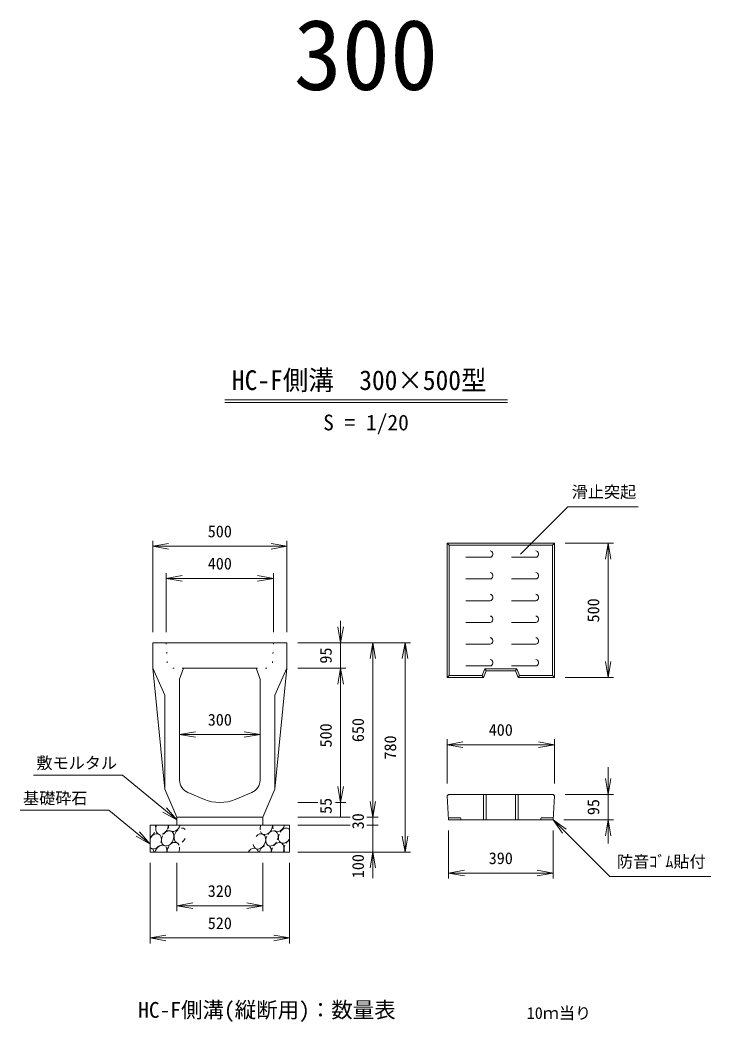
# Model space of a CAD drawing. Units: millimetres, scale not verified. Extents: x 1335 to 18532, y 1277 to 13928.
# Drawn here: x 11364 to 13938, y 7566 to 11299 of the extents above; entities that cross this region are included whole.
import ezdxf
from ezdxf.enums import TextEntityAlignment as Align

# ---------------------------------------------------------------- set-up
doc = ezdxf.new("R2010")
doc.units = ezdxf.units.MM
doc.header["$LTSCALE"] = 20
doc.linetypes.add('DOTTED', pattern=[1.75, 0.25, -1.5])
doc.layers.add('0_2', color=4, linetype='Continuous', lineweight=18)
doc.styles.add('ＭＳ ゴシック-5.0-0.0', font='')
doc.styles.get('ＭＳ ゴシック-5.0-0.0').set_extended_font_data('ＭＳ ゴシック-5.0-0.0')

msp = doc.modelspace()

# ---------------------------------------------------------------- linework, layer by layer
at = {"layer": '0_2'}
for p, q in [((12126.38, 9884.52), (13179.96, 9884.52)), ((12126.38, 9874.52), (13179.96, 9874.52)), ((13228.18, 9308.44), (13405.29, 9485.55)), ((13405.29, 9485.55), (13667.2, 9485.55)), ((11858.17, 9018.52), (11858.17, 9358.52)), ((11858.17, 9338.52), (11917.26, 9348.94)), ((11858.17, 9338.52), (11917.26, 9328.1)), ((11858.17, 9338.52), (12358.17, 9338.52)), ((12358.17, 9338.52), (12299.08, 9348.94)), ((12358.17, 9338.52), (12299.08, 9328.1)), ((12358.17, 9018.52), (12358.17, 9358.52)), ((12955.09, 9349.37), (12962.09, 9342.37)), ((12962.09, 8856.37), (12962.09, 9342.37)), ((12962.09, 9342.37), (13348.09, 9342.37)), ((13355.09, 9349.37), (13348.09, 9342.37)), ((13348.09, 9342.37), (13348.09, 8856.37)), ((13395.09, 9349.37), (13575.09, 9349.37)), ((13555.09, 9349.37), (13544.67, 9290.28)), ((13555.09, 9349.37), (13565.51, 9290.28)), ((13555.09, 8849.37), (13555.09, 9349.37)), ((13025.09, 9297.37), (13115.09, 9297.37)), ((13125.09, 9311.37), (13125.09, 9307.37)), ((13195.09, 9297.37), (13285.09, 9297.37)), ((13295.09, 9311.37), (13295.09, 9307.37)), ((11908.17, 9018.52), (11908.17, 9238.52)), ((11908.17, 9218.52), (11967.26, 9228.94)), ((12308.17, 9218.52), (12249.08, 9228.94)), ((12308.17, 9018.52), (12308.17, 9238.52)), ((13125.09, 9230.37), (13125.09, 9226.37)), ((13295.09, 9230.37), (13295.09, 9226.37)), ((11908.17, 9218.52), (11967.26, 9208.1)), ((11908.17, 9218.52), (12308.17, 9218.52)), ((12308.17, 9218.52), (12249.08, 9208.1)), ((13025.09, 9216.37), (13115.09, 9216.37)), ((13195.09, 9216.37), (13285.09, 9216.37)), ((13125.09, 9149.37), (13125.09, 9145.37)), ((13295.09, 9149.37), (13295.09, 9145.37)), ((13025.09, 9135.37), (13115.09, 9135.37)), ((13195.09, 9135.37), (13285.09, 9135.37)), ((12558.17, 8978.52), (12547.75, 9037.61)), ((12558.17, 8978.52), (12558.17, 9060.58)), ((12558.17, 8978.52), (12568.59, 9037.61)), ((13025.09, 9054.37), (13115.09, 9054.37)), ((13125.09, 9068.37), (13125.09, 9064.37)), ((13195.09, 9054.37), (13285.09, 9054.37)), ((13295.09, 9068.37), (13295.09, 9064.37)), ((12398.17, 8978.52), (12818.17, 8978.52)), ((12558.17, 8978.52), (12558.17, 8883.52)), ((12678.17, 8978.52), (12667.75, 8919.43)), ((12678.17, 8978.52), (12688.59, 8919.43)), ((12678.17, 8978.52), (12678.17, 8328.52)), ((12798.17, 8978.52), (12787.75, 8919.43)), ((12798.17, 8978.52), (12808.59, 8919.43)), ((12798.17, 8978.52), (12798.17, 8198.52)), ((13025.09, 8973.37), (13115.09, 8973.37)), ((13125.09, 8987.37), (13125.09, 8983.37)), ((13195.09, 8973.37), (13285.09, 8973.37)), ((13295.09, 8987.37), (13295.09, 8983.37)), ((13025.09, 8892.37), (13115.09, 8892.37)), ((13125.09, 8906.37), (13125.09, 8902.37)), ((13195.09, 8892.37), (13285.09, 8892.37)), ((13295.09, 8906.37), (13295.09, 8902.37)), ((13555.09, 8849.37), (13544.67, 8908.45)), ((13555.09, 8849.37), (13565.51, 8908.45)), ((11903.17, 8433.52), (11858.17, 8883.52)), ((12313.17, 8433.52), (12358.17, 8883.52)), ((12398.17, 8883.52), (12578.17, 8883.52)), ((12558.17, 8883.52), (12547.75, 8824.43)), ((12558.17, 8883.52), (12568.59, 8824.43)), ((12558.17, 8383.52), (12558.17, 8883.52)), ((12962.09, 8856.37), (12955.09, 8849.37)), ((13085.35, 8856.37), (12962.09, 8856.37)), ((13095.35, 8881.37), (13085.35, 8856.37)), ((13085.35, 8856.37), (13090.09, 8849.37)), ((13214.83, 8881.37), (13095.35, 8881.37)), ((13095.35, 8881.37), (13100.09, 8874.37)), ((13214.83, 8881.37), (13210.09, 8874.37)), ((13224.83, 8856.37), (13214.83, 8881.37)), ((13224.83, 8856.37), (13220.09, 8849.37)), ((13348.09, 8856.37), (13224.83, 8856.37)), ((13348.09, 8856.37), (13355.09, 8849.37)), ((13395.09, 8849.37), (13575.09, 8849.37)), ((11958.17, 8636.72), (12017.26, 8647.14)), ((11958.17, 8636.72), (12017.26, 8626.3)), ((11958.17, 8636.72), (12258.17, 8636.72)), ((12258.17, 8636.72), (12199.08, 8647.14)), ((12258.17, 8636.72), (12199.08, 8626.3)), ((12955.09, 8453.86), (12955.09, 8618.86)), ((12955.09, 8598.86), (13014.18, 8609.28)), ((12955.09, 8598.86), (13014.18, 8588.44)), ((12955.09, 8598.86), (13355.09, 8598.86)), ((13355.09, 8598.86), (13296, 8609.28)), ((13355.09, 8598.86), (13296, 8588.44)), ((13355.09, 8453.86), (13355.09, 8618.86)), ((13555.09, 8413.86), (13555.09, 8515.2)), ((11745.12, 8485.53), (11413.64, 8485.53)), ((11948.17, 8318.52), (11745.12, 8485.53)), ((12558.17, 8383.52), (12547.75, 8442.61)), ((12558.17, 8383.52), (12568.59, 8442.61)), ((13555.09, 8413.86), (13544.67, 8472.94)), ((13555.09, 8413.86), (13565.51, 8472.94)), ((13090.09, 8413.86), (13090.09, 8318.86)), ((13100.09, 8413.86), (13100.09, 8318.86)), ((13210.09, 8413.86), (13210.09, 8318.86)), ((13220.09, 8413.86), (13220.09, 8318.86)), ((13395.09, 8413.86), (13575.09, 8413.86)), ((13555.09, 8413.86), (13555.09, 8318.86)), ((11948.17, 8318.52), (11909.15, 8364.1)), ((12398.17, 8383.52), (12473.7, 8383.52)), ((12539.59, 8383.52), (12578.17, 8383.52)), ((12558.17, 8383.52), (12558.17, 8328.52)), ((12678.17, 8328.52), (12667.75, 8387.61)), ((12678.17, 8328.52), (12688.59, 8387.61)), ((11695.12, 8354.4), (11363.64, 8354.4)), ((11848.17, 8228.52), (11695.12, 8354.4)), ((11948.17, 8318.52), (11895.92, 8348.01)), ((12398.17, 8328.52), (12593.62, 8328.52)), ((12656.37, 8328.52), (12698.17, 8328.52)), ((12678.17, 8328.52), (12678.17, 8298.52)), ((12398.17, 8298.52), (12593.62, 8298.52)), ((12656.37, 8298.52), (12698.17, 8298.52)), ((12678.17, 8198.52), (12678.17, 8298.52)), ((13005.09, 8325.86), (12959.72, 8325.86)), ((13005.09, 8325.86), (13006.96, 8318.86)), ((13305.09, 8325.86), (13303.21, 8318.86)), ((13305.09, 8325.86), (13350.46, 8325.86)), ((13350.09, 8318.86), (13399.24, 8284.44)), ((13350.09, 8318.86), (13384.5, 8269.71)), ((13350.09, 8318.86), (13561.11, 8107.83)), ((13389.42, 8318.86), (13575.09, 8318.86)), ((13555.09, 8318.86), (13544.67, 8259.77)), ((13555.09, 8318.86), (13555.09, 8230.62)), ((13555.09, 8318.86), (13565.51, 8259.77)), ((11848.17, 8228.52), (11795.92, 8258.01)), ((11848.17, 8228.52), (11809.15, 8274.1)), ((12798.17, 8198.52), (12787.75, 8257.61)), ((12798.17, 8198.52), (12808.59, 8257.61)), ((12960.09, 8100.52), (12960.09, 8278.86)), ((13350.09, 8100.52), (13350.09, 8278.86)), ((12398.17, 8198.52), (12818.17, 8198.52)), ((12678.17, 8198.52), (12667.75, 8139.43)), ((12678.17, 8198.52), (12678.17, 8101.41)), ((12678.17, 8198.52), (12688.59, 8139.43)), ((11848.17, 7858.52), (11848.17, 8158.52)), ((11948.17, 7978.52), (11948.17, 8158.52)), ((12268.17, 7978.52), (12268.17, 8158.52)), ((12368.17, 7858.52), (12368.17, 8158.52)), ((12960.09, 8120.52), (13019.18, 8130.94)), ((12960.09, 8120.52), (13019.18, 8110.1)), ((12960.09, 8120.52), (13350.09, 8120.52)), ((13350.09, 8120.52), (13291, 8130.94)), ((13350.09, 8120.52), (13291, 8110.1)), ((13938.15, 8107.83), (13561.11, 8107.83)), ((11948.17, 7998.52), (12007.26, 8008.94)), ((11948.17, 7998.52), (12007.26, 7988.1)), ((11948.17, 7998.52), (12268.17, 7998.52)), ((12268.17, 7998.52), (12209.08, 8008.94)), ((12268.17, 7998.52), (12209.08, 7988.1)), ((11848.17, 7878.52), (11907.26, 7888.94)), ((11848.17, 7878.52), (11907.26, 7868.1)), ((11848.17, 7878.52), (12368.17, 7878.52)), ((12368.17, 7878.52), (12309.08, 7888.94)), ((12368.17, 7878.52), (12309.08, 7868.1))]:
    msp.add_line(p, q, dxfattribs=at)
at = {"layer": '0_2', "color": 2}
for p, q in [((12955.09, 9349.37), (13355.09, 9349.37)), ((12955.09, 8849.37), (12955.09, 9349.37)), ((13355.09, 8849.37), (13355.09, 9349.37)), ((11858.17, 8978.52), (11858.17, 8883.52)), ((12358.17, 8978.52), (11858.17, 8978.52)), ((12358.17, 8978.52), (12358.17, 8883.52)), ((11858.17, 8883.52), (11903.17, 8783.52)), ((11958.17, 8843.52), (11973.17, 8883.52)), ((11973.17, 8883.52), (12243.17, 8883.52)), ((12243.17, 8883.52), (12258.17, 8843.52)), ((12358.17, 8883.52), (12313.17, 8783.52)), ((12955.09, 8849.37), (13090.09, 8849.37)), ((13100.09, 8874.37), (13090.09, 8849.37)), ((13100.09, 8874.37), (13210.09, 8874.37)), ((13210.09, 8874.37), (13220.09, 8849.37)), ((13220.09, 8849.37), (13355.09, 8849.37)), ((11958.17, 8843.52), (11958.17, 8466.86)), ((12258.17, 8843.52), (12258.17, 8466.86)), ((11903.17, 8433.52), (11903.17, 8783.52)), ((12313.17, 8433.52), (12313.17, 8783.52)), ((11903.17, 8433.52), (11948.17, 8328.52)), ((11988.94, 8420.7), (12050.48, 8395.06)), ((12227.4, 8420.7), (12165.86, 8395.06)), ((12313.17, 8433.52), (12268.17, 8328.52)), ((12960.09, 8413.86), (12955.35, 8408.86)), ((12955.35, 8408.86), (12960.09, 8318.86)), ((12960.09, 8413.86), (13350.09, 8413.86)), ((13350.09, 8413.86), (13354.82, 8408.86)), ((13354.82, 8408.86), (13350.09, 8318.86)), ((11948.17, 8328.52), (12268.17, 8328.52)), ((11948.17, 8328.52), (11948.17, 8298.52)), ((12268.17, 8328.52), (12268.17, 8298.52)), ((11848.17, 8298.52), (11848.17, 8198.52)), ((11848.17, 8298.52), (12368.17, 8298.52)), ((12368.17, 8298.52), (12368.17, 8198.52)), ((12960.09, 8318.86), (13350.09, 8318.86)), ((11848.17, 8198.52), (12368.17, 8198.52))]:
    msp.add_line(p, q, dxfattribs=at)
at = {"layer": '0_2', "color": 2, "linetype": 'DOTTED'}
for p, q in [((11908.17, 8978.52), (11913.17, 8883.52)), ((12308.17, 8978.52), (12303.17, 8883.52)), ((11973.17, 8883.52), (11913.17, 8883.52)), ((12243.17, 8883.52), (12303.17, 8883.52))]:
    msp.add_line(p, q, dxfattribs=at)
at = {"layer": '0_2', "color": 9}
for p, q in [((12960.09, 8318.86), (12959.72, 8325.86)), ((12959.72, 8325.86), (13005.09, 8325.86)), ((13006.96, 8318.86), (12960.09, 8318.86)), ((13005.09, 8325.86), (13006.96, 8318.86)), ((13305.09, 8325.86), (13303.21, 8318.86)), ((13303.21, 8318.86), (13350.09, 8318.86)), ((13350.46, 8325.86), (13305.09, 8325.86)), ((13350.09, 8318.86), (13350.46, 8325.86))]:
    msp.add_line(p, q, dxfattribs=at)
at = {"layer": '0_2'}
for centre, start, end in [((13115.09, 9311.37), 0, 90), ((13115.09, 9307.37), 270, 0), ((13285.09, 9311.37), 0, 90), ((13285.09, 9307.37), 270, 0), ((13115.09, 9230.37), 0, 90), ((13115.09, 9226.37), 270, 0), ((13285.09, 9230.37), 0, 90), ((13285.09, 9226.37), 270, 0), ((13115.09, 9149.37), 0, 90), ((13285.09, 9149.37), 0, 90), ((13115.09, 9145.37), 270, 0), ((13285.09, 9145.37), 270, 0), ((13115.09, 9068.37), 0, 90), ((13285.09, 9068.37), 0, 90), ((13115.09, 9064.37), 270, 0), ((13285.09, 9064.37), 270, 0), ((13115.09, 8987.37), 0, 90), ((13115.09, 8983.37), 270, 0), ((13285.09, 8987.37), 0, 90), ((13285.09, 8983.37), 270, 0), ((13115.09, 8906.37), 0, 90), ((13115.09, 8902.37), 270, 0), ((13285.09, 8906.37), 0, 90), ((13285.09, 8902.37), 270, 0)]:
    msp.add_arc(centre, 10, start, end, dxfattribs=at)
at = {"layer": '0_2', "color": 2}
for centre, radius, start, end in [((12008.17, 8466.86), 50, 180, 247.38014), ((12208.17, 8466.86), 50, 292.61986, 0), ((12108.17, 8533.52), 150, 247.38014, 292.61986)]:
    msp.add_arc(centre, radius, start, end, dxfattribs=at)
at = {"layer": '0_2'}
for centre, start_param, end_param in [((11892.56, 8292.32), 1.6822672, 3.0041978), ((11846.11, 8281.58), 5.1474802, 5.7147216), ((11892.56, 8292.32), 3.7709083, 5.2928579), ((11939.63, 8303.53), 2.0795248, 2.547628), ((11939.63, 8303.53), 2.9199025, 4.8956003), ((11961.01, 8260.06), 6.0011175, 6.7364116), ((12281.41, 8291.92), 1.6822672, 2.2705704), ((12281.41, 8291.92), 2.5502995, 5.2928579), ((12328.48, 8303.13), 2.0795248, 2.5744435), ((12328.48, 8303.13), 2.9579169, 4.8956003), ((12349.86, 8259.66), 6.0011175, 7.7378401), ((11846.11, 8281.58), 3.8493841, 4.6902001), ((11866.99, 8238.67), 4.8928581, 7.840068), ((11913.78, 8249.89), 1.5802698, 7.6313716), ((11961.01, 8260.06), 1.0316857, 3.395071), ((12255.84, 8238.26), 2.320676, 7.4860293), ((12302.63, 8249.49), 1.6079237, 4.5711327), ((12302.63, 8249.49), 4.8597842, 7.6713492), ((12349.86, 8259.66), 1.6954897, 4.6625812), ((11866.99, 8238.67), 2.8236307, 4.347989), ((11887.84, 8196.09), 0.0324618, 1.8168834), ((11887.84, 8196.09), 5.1582417, 5.8599737), ((11934.78, 8206.28), 1.3150626, 2.1784748), ((11934.78, 8206.28), 5.7286705, 7.256989), ((11934.78, 8206.28), 4.7966503, 5.462491), ((11961.01, 8260.06), 4.0306578, 4.6625812), ((12276.69, 8195.69), 0.7069732, 1.8168834), ((12276.69, 8195.69), 5.1582417, 6.5669059), ((12323.63, 8205.88), 1.6215093, 2.1784748), ((12323.63, 8205.88), 4.7966503, 7.602652), ((12370.71, 8217.09), 1.6544758, 2.6284553), ((12370.71, 8217.09), 0.7283933, 1.3802926), ((11840.76, 8184.88), 5.5751573, 6.5743529), ((12229.61, 8184.48), 5.5751573, 7.6831531)]:
    msp.add_ellipse(centre, major_axis=(13.56, 26.74), ratio=0.710984, start_param=start_param, end_param=end_param, dxfattribs=at)

# ---------------------------------------------------------------- texts
at = {"layer": '0_2', "color": 7, "style": 'ＭＳ ゴシック-5.0-0.0'}
for s, height, p in [('300', 263.9, (12383.2, 10959.45)), ('S = 1/20', 58.65, (12493.2, 9752.63)), ('滑止突起', 43.99, (13419.46, 9505.67)), ('500', 43.99, (12063.17, 9358.52)), ('400', 43.99, (12063.17, 9238.52)), ('300', 43.99, (12063.17, 8656.72)), ('400', 43.99, (13110.09, 8618.92)), ('敷モルタル', 43.99, (11424.95, 8495.56)), ('基礎砕石', 43.99, (11374.95, 8364.44)), ('390', 43.99, (13110.09, 8140.59)), ('防音ｺﾞﾑ貼付', 43.99, (13588.15, 8127.83)), ('320', 43.99, (12063.17, 8018.52)), ('520', 43.99, (12063.17, 7898.52)), ('HC-F側溝(縦断用)：数量表', 58.65, (11803.84, 7563.65)), ('10ｍ当り', 43.99, (13251.81, 7563.6))]:
    msp.add_text(s, height=height, dxfattribs=at).set_placement(p, align=Align.BOTTOM_LEFT)
at = {"layer": '0_2', "color": 7, "style": 'ＭＳ ゴシック-5.0-0.0', "width": 0.95}
msp.add_text('HC-F側溝\u3000300×500型 ', height=73.31, dxfattribs=at).set_placement((12153.2, 9898.63), align=Align.BOTTOM_LEFT)
at = {"layer": '0_2', "color": 7, "style": 'ＭＳ ゴシック-5.0-0.0'}
for s, p in [('500', (13535.06, 9054.42)), ('95', (12538.17, 8901.02)), ('500', (12538.17, 8588.52)), ('650', (12658.17, 8608.52)), ('780', (12778.17, 8543.52)), ('55', (12538.17, 8340.76)), ('95', (13535.09, 8336.42)), ('30', (12658.17, 8283.52)), ('100', (12658.17, 8101.41))]:
    msp.add_text(s, height=43.99, rotation=90, dxfattribs=at).set_placement(p, align=Align.BOTTOM_LEFT)

doc.saveas('drawing.dxf')
